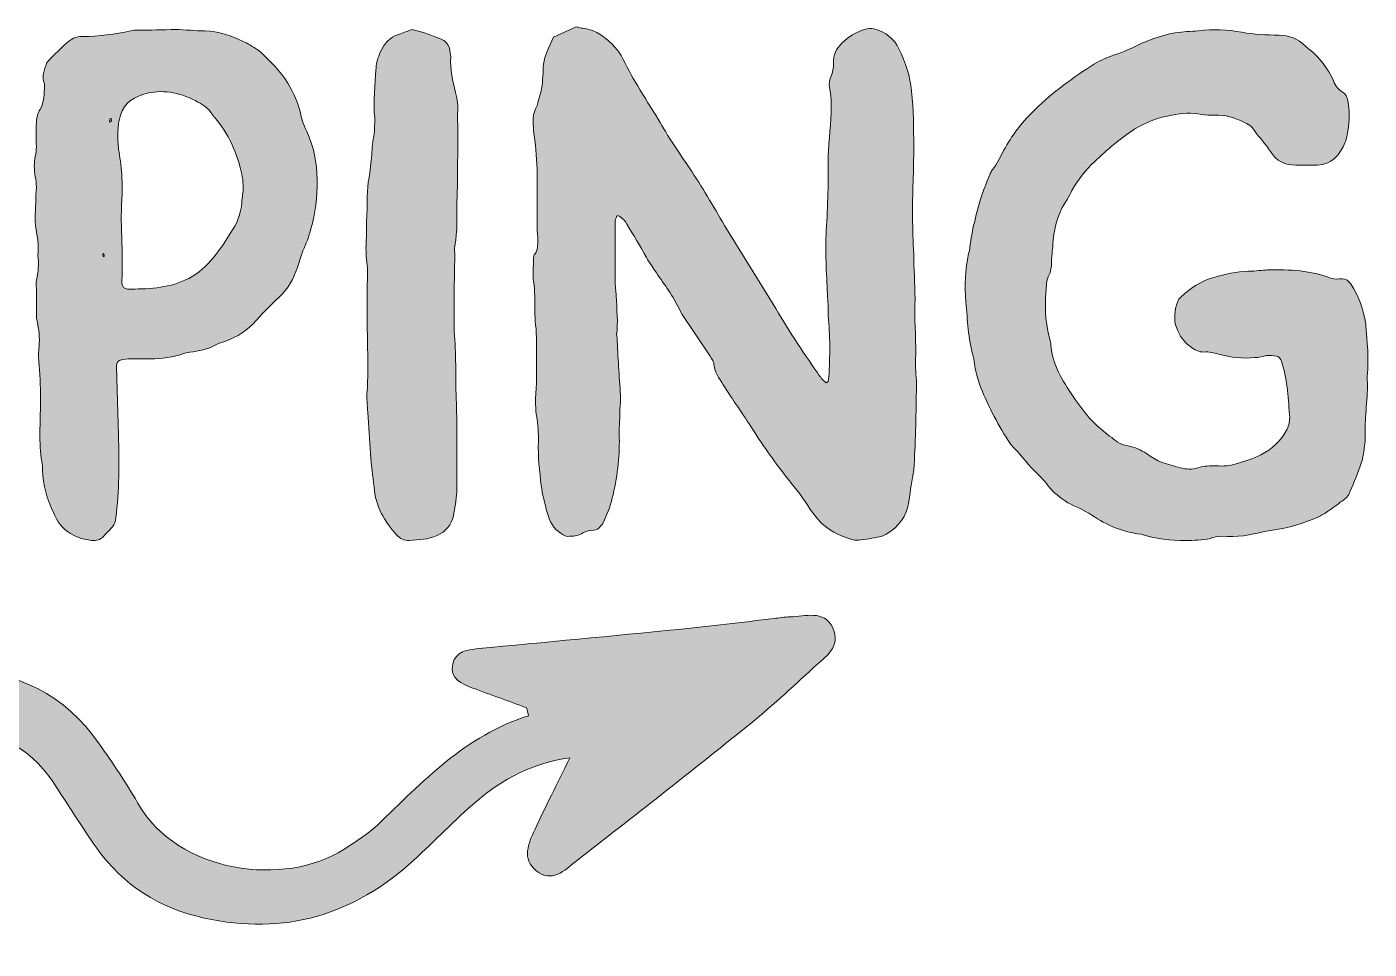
# Model space of a CAD drawing. Header units: inches. Extents: x 24 to 476, y -461 to -43.
# Drawn here: x 256 to 476.5, y -461.5 to -310 of the extents above; entities that cross this region are included whole.
import ezdxf

# ---------------------------------------------------------------- set-up
doc = ezdxf.new("R2010")
doc.units = ezdxf.units.IN
doc.header["$MEASUREMENT"] = 0
doc.layers.add('Layer 1', color=7, linetype='Continuous')

# ---------------------------------------------------------------- blocks, each defined once
blk = doc.blocks.new('block 2')
at = {"layer": 'Layer 1', "true_color": 0x0b0b0b}
h = blk.add_hatch(color=28, dxfattribs=at)
h.dxf.hatch_style = 2
edge = h.paths.add_edge_path()
edge.add_spline(control_points=[(263.16, -393.2), (261.81, -392.42), (260.9, -391.18), (260.34, -389.72), (259.33, -387.58), (258.54, -385.22), (258.54, -382.74), (258.54, -382.29), (258.54, -381.84), (258.43, -381.39), (257.87, -378.24), (258.21, -374.98), (258.21, -371.72), (258.21, -369.69), (258.21, -367.67), (257.98, -365.53), (257.87, -364.52), (257.87, -363.39), (257.98, -362.38), (258.1, -361.03), (257.98, -359.68), (257.64, -358.33), (257.53, -357.66), (257.53, -357.09), (257.53, -356.42), (257.53, -356.42), (257.53, -352.93), (257.53, -352.93), (257.53, -352.48), (257.42, -352.03), (257.53, -351.58), (257.87, -350.23), (257.98, -348.88), (257.76, -347.53), (257.98, -346.18), (257.76, -344.94), (257.53, -343.6), (257.42, -342.81), (257.31, -342.13), (257.31, -341.46), (257.42, -339.66), (257.42, -337.97), (257.53, -336.28), (257.53, -335.16), (257.19, -334.03), (257.19, -332.8), (257.19, -331.78), (257.53, -330.66), (257.53, -329.65), (257.53, -328.3), (257.42, -326.95), (257.53, -325.6), (257.64, -324.81), (257.76, -324.13), (258.1, -323.57), (258.88, -322.33), (258.77, -320.87), (258.88, -319.64), (258.88, -319.64), (258.88, -319.3), (258.88, -319.3), (258.32, -318.17), (258.88, -317.05), (259.22, -315.92), (259.33, -315.7), (259.56, -315.47), (259.67, -315.36), (260.57, -314.46), (261.47, -313.56), (262.48, -312.66), (263.16, -311.99), (264.06, -311.54), (265.07, -311.54), (267.77, -311.54), (270.47, -311.2), (273.05, -310.64), (273.5, -310.52), (273.84, -310.52), (274.18, -310.52), (276.21, -310.52), (278.34, -310.41), (280.36, -310.41), (282.05, -310.41), (283.63, -310.64), (285.2, -310.64), (287.45, -310.64), (289.48, -311.42), (291.39, -312.32), (292.29, -312.66), (293.08, -313.22), (293.98, -313.79), (293.98, -313.79), (294.43, -314.12), (294.43, -314.12), (295.89, -315.7), (297.69, -317.16), (298.82, -319.19), (299.71, -320.87), (300.62, -322.45), (300.95, -324.36), (301.18, -325.37), (301.51, -326.27), (301.96, -327.17), (304.22, -331.9), (303.99, -338.2), (302.64, -343.15), (302.3, -344.38), (301.85, -345.62), (301.29, -346.74), (300.73, -348.43), (300.17, -350.57), (299.26, -352.03), (298.36, -353.72), (296.57, -355.07), (295.33, -356.42), (294.76, -356.98), (294.2, -357.54), (293.64, -358.22), (292.29, -359.79), (290.49, -360.92), (288.58, -361.59), (288.02, -361.82), (287.56, -361.93), (287.12, -362.16), (285.65, -362.94), (284.19, -363.28), (282.73, -363.39), (282.17, -363.5), (281.6, -363.62), (281.16, -363.84), (279.24, -364.4), (277.44, -364.52), (275.53, -364.52), (274.18, -364.52), (272.94, -364.4), (271.7, -364.63), (271.48, -364.63), (271.25, -364.74), (271.03, -364.86), (270.81, -365.08), (270.69, -365.53), (270.69, -365.87), (270.69, -365.87), (271.03, -377), (271.03, -377), (271.14, -381.62), (271.14, -386.23), (270.58, -390.62), (270.58, -391.18), (270.36, -391.74), (270.02, -392.08), (269.45, -392.75), (268.89, -393.31), (268.33, -393.88), (267.77, -394.33), (267.1, -394.44), (266.53, -394.33), (265.41, -394.1), (264.17, -393.88), (263.16, -393.2)], knot_values=[0, 0, 0, 0, 1, 1, 1, 2, 2, 2, 3, 3, 3, 4, 4, 4, 5, 5, 5, 6, 6, 6, 7, 7, 7, 8, 8, 8, 9, 9, 9, 10, 10, 10, 11, 11, 11, 12, 12, 12, 13, 13, 13, 14, 14, 14, 15, 15, 15, 16, 16, 16, 17, 17, 17, 18, 18, 18, 19, 19, 19, 20, 20, 20, 21, 21, 21, 22, 22, 22, 23, 23, 23, 24, 24, 24, 25, 25, 25, 26, 26, 26, 27, 27, 27, 28, 28, 28, 29, 29, 29, 30, 30, 30, 31, 31, 31, 32, 32, 32, 33, 33, 33, 34, 34, 34, 35, 35, 35, 36, 36, 36, 37, 37, 37, 38, 38, 38, 39, 39, 39, 40, 40, 40, 41, 41, 41, 42, 42, 42, 43, 43, 43, 44, 44, 44, 45, 45, 45, 46, 46, 46, 47, 47, 47, 48, 48, 48, 49, 49, 49, 50, 50, 50, 51, 51, 51, 52, 52, 52, 53, 53, 53, 53], degree=3, periodic=1)
edge = h.paths.add_edge_path()
edge.add_spline(control_points=[(268.67, -347.64), (268.67, -347.53), (268.67, -347.31), (268.56, -347.2), (268.56, -347.2), (268.44, -347.2), (268.44, -347.31), (268.44, -347.42), (268.44, -347.53), (268.56, -347.76), (268.56, -347.76), (268.67, -347.64), (268.67, -347.64)], knot_values=[0, 0, 0, 0, 1, 1, 1, 2, 2, 2, 3, 3, 3, 4, 4, 4, 4], degree=3, periodic=1)
edge = h.paths.add_edge_path()
edge.add_spline(control_points=[(269.79, -325.48), (269.9, -325.37), (269.9, -325.37), (269.9, -325.26), (269.9, -325.04), (269.79, -324.92), (269.68, -325.04), (269.57, -325.04), (269.57, -325.26), (269.57, -325.48), (269.57, -325.48), (269.57, -325.6), (269.68, -325.6), (269.79, -325.6), (269.79, -325.48), (269.79, -325.48)], knot_values=[0, 0, 0, 0, 1, 1, 1, 2, 2, 2, 3, 3, 3, 4, 4, 4, 5, 5, 5, 5], degree=3, periodic=1)
edge = h.paths.add_edge_path()
edge.add_spline(control_points=[(281.94, -351.58), (285.32, -350.12), (287.45, -346.97), (289.37, -343.93), (290.49, -342.36), (291.16, -340.67), (291.28, -338.76), (291.28, -338.31), (291.39, -337.97), (291.39, -337.63), (291.62, -336.51), (291.5, -335.38), (291.28, -334.15), (290.49, -330.66), (289.14, -327.51), (286.78, -324.81), (286.67, -324.7), (286.56, -324.58), (286.44, -324.36), (285.88, -323.46), (284.98, -322.79), (284.08, -322.33), (281.49, -320.87), (278.68, -320.2), (275.76, -320.87), (273.73, -321.32), (271.93, -322.45), (271.37, -324.47), (270.81, -326.16), (270.81, -328.18), (271.03, -329.98), (271.03, -330.1), (271.03, -330.32), (271.14, -330.44), (271.25, -331.9), (271.59, -333.25), (271.59, -334.71), (271.7, -337.18), (271.48, -339.55), (271.48, -341.91), (271.59, -345.17), (271.7, -348.43), (271.59, -351.58), (271.59, -351.58), (271.59, -352.14), (271.59, -352.14), (271.59, -352.6), (272.04, -353.04), (272.49, -353.04), (275.64, -353.04), (279.02, -352.93), (281.94, -351.58)], knot_values=[0, 0, 0, 0, 1, 1, 1, 2, 2, 2, 3, 3, 3, 4, 4, 4, 5, 5, 5, 6, 6, 6, 7, 7, 7, 8, 8, 8, 9, 9, 9, 10, 10, 10, 11, 11, 11, 12, 12, 12, 13, 13, 13, 14, 14, 14, 15, 15, 15, 16, 16, 16, 17, 17, 17, 17], degree=3, periodic=1)
h = blk.add_hatch(color=28, dxfattribs=at)
h.dxf.hatch_style = 2
edge = h.paths.add_edge_path()
edge.add_spline(control_points=[(316.71, -393.43), (314.68, -391.18), (313.22, -388.7), (313, -385.55), (312.77, -383.75), (312.55, -381.95), (312.43, -380.04), (312.32, -377.79), (312.09, -375.54), (311.98, -373.29), (311.87, -372.17), (311.76, -370.93), (311.87, -369.8), (312.09, -365.64), (311.87, -361.59), (311.87, -357.43), (311.87, -357.43), (311.87, -352.14), (311.87, -352.14), (311.98, -350.8), (311.98, -349.44), (311.76, -348.1), (311.65, -346.86), (311.65, -345.73), (311.76, -344.5), (311.76, -343.03), (311.76, -341.57), (311.87, -340.11), (311.87, -338.08), (311.87, -336.06), (312.32, -333.92), (312.43, -333.36), (312.43, -332.57), (312.55, -331.9), (312.66, -330.77), (312.66, -329.53), (312.88, -328.41), (313.11, -327.28), (313.11, -326.05), (313.11, -324.92), (312.88, -322.22), (313.11, -319.41), (313.33, -316.71), (313.33, -315.81), (313.67, -315.02), (314.01, -314.12), (314.68, -312.77), (315.58, -311.65), (317.04, -311.2), (317.83, -310.97), (318.51, -310.64), (319.18, -310.41), (320.98, -310.75), (322.56, -311.42), (324.02, -311.99), (324.69, -312.21), (325.14, -312.77), (325.37, -313.45), (325.48, -314.01), (325.59, -314.46), (325.59, -314.91), (325.48, -316.93), (325.93, -318.85), (326.38, -320.76), (326.72, -321.89), (326.83, -323.01), (326.72, -324.25), (326.72, -326.84), (326.83, -329.53), (326.72, -332.12), (326.72, -334.26), (326.72, -336.51), (326.61, -338.65), (326.61, -341.01), (326.72, -343.48), (326.27, -345.96), (326.15, -346.52), (326.27, -347.08), (326.27, -347.64), (326.15, -351.7), (326.15, -355.74), (326.15, -359.79), (326.15, -359.79), (326.15, -360.02), (326.15, -360.02), (326.49, -363.62), (326.38, -367.33), (326.49, -370.93), (326.61, -373.85), (326.61, -376.78), (326.61, -379.7), (326.61, -379.7), (326.61, -386.45), (326.61, -386.45), (326.49, -387.69), (326.27, -389.04), (326.04, -390.28), (325.71, -391.74), (324.81, -392.86), (323.35, -393.54), (321.88, -394.21), (320.31, -394.21), (318.84, -394.33), (317.94, -394.44), (317.27, -393.99), (316.71, -393.43)], knot_values=[0, 0, 0, 0, 1, 1, 1, 2, 2, 2, 3, 3, 3, 4, 4, 4, 5, 5, 5, 6, 6, 6, 7, 7, 7, 8, 8, 8, 9, 9, 9, 10, 10, 10, 11, 11, 11, 12, 12, 12, 13, 13, 13, 14, 14, 14, 15, 15, 15, 16, 16, 16, 17, 17, 17, 18, 18, 18, 19, 19, 19, 20, 20, 20, 21, 21, 21, 22, 22, 22, 23, 23, 23, 24, 24, 24, 25, 25, 25, 26, 26, 26, 27, 27, 27, 28, 28, 28, 29, 29, 29, 30, 30, 30, 31, 31, 31, 32, 32, 32, 33, 33, 33, 34, 34, 34, 35, 35, 35, 35], degree=3, periodic=1)
h = blk.add_hatch(color=28, dxfattribs=at)
h.dxf.hatch_style = 2
edge = h.paths.add_edge_path()
edge.add_spline(control_points=[(385.89, -390.84), (385.89, -390.84), (384.65, -389.26), (384.65, -389.26), (383.64, -387.46), (382.29, -385.89), (381.06, -384.32), (378.92, -381.62), (377, -378.92), (375.2, -376.1), (373.63, -373.63), (371.94, -371.27), (370.37, -368.79), (369.69, -367.67), (368.91, -366.66), (368.79, -365.19), (368.68, -364.63), (368.23, -364.18), (368, -363.73), (368, -363.73), (363.62, -357.21), (363.62, -357.21), (363.62, -357.21), (362.94, -355.97), (362.94, -355.97), (361.93, -353.83), (360.47, -352.03), (359.12, -350.01), (358.67, -349.33), (358.22, -348.66), (357.77, -347.87), (356.76, -346.07), (355.63, -344.16), (354.51, -342.36), (354.28, -341.8), (353.83, -341.46), (353.38, -341.12), (353.27, -341.01), (353.05, -341.01), (352.93, -341.01), (352.82, -341.01), (352.82, -341.12), (352.82, -341.23), (352.71, -341.57), (352.6, -341.8), (352.6, -342.02), (352.6, -342.02), (352.6, -350.46), (352.6, -350.46), (352.6, -351.36), (352.6, -352.37), (352.71, -353.27), (352.82, -355.52), (353.05, -357.66), (352.93, -359.91), (352.82, -360.24), (352.82, -360.58), (352.93, -361.03), (353.05, -364.18), (353.27, -367.33), (353.49, -370.48), (353.49, -371.27), (353.49, -372.06), (353.38, -372.73), (353.38, -374.08), (353.27, -375.43), (353.27, -376.78), (353.38, -380.15), (353.05, -383.42), (352.26, -386.79), (351.92, -388.25), (351.47, -389.72), (350.8, -391.06), (350.68, -391.4), (350.46, -391.74), (350.23, -391.96), (349.89, -392.42), (349.56, -392.64), (349.11, -392.64), (348.43, -392.64), (347.87, -392.86), (347.31, -393.09), (346.63, -393.54), (345.96, -393.65), (345.17, -393.65), (344.61, -393.76), (344.16, -393.54), (343.71, -393.2), (342.47, -392.42), (341.8, -391.18), (341.46, -389.72), (341.01, -388.25), (340.67, -386.79), (340.45, -385.33), (340.22, -382.96), (339.88, -380.49), (340, -378.13), (340, -376.67), (340, -375.32), (339.66, -373.85), (339.54, -372.95), (339.54, -371.94), (339.54, -371.04), (339.66, -368.79), (339.77, -366.54), (339.66, -364.4), (339.66, -362.61), (339.77, -360.81), (339.54, -358.89), (339.43, -358.22), (339.43, -357.43), (339.43, -356.64), (339.43, -355.07), (339.43, -353.38), (339.21, -351.81), (338.98, -350.57), (339.21, -349.33), (339.21, -348.1), (339.21, -347.76), (339.21, -347.42), (339.43, -347.31), (340, -346.41), (339.88, -345.51), (339.88, -344.5), (339.77, -343.15), (339.77, -341.68), (339.77, -340.22), (339.77, -340.22), (339.77, -333.36), (339.77, -333.36), (339.66, -331.22), (339.54, -329.08), (339.21, -327.06), (339.1, -325.6), (338.98, -324.25), (339.77, -322.9), (340.11, -321.66), (340.56, -320.42), (340.67, -319.07), (340.67, -318.4), (340.78, -317.72), (340.78, -317.05), (340.78, -315.7), (341.12, -314.57), (341.68, -313.45), (341.68, -313.45), (342.47, -311.65), (342.47, -311.65), (342.47, -311.65), (346.18, -309.96), (346.18, -309.96), (346.63, -310.07), (346.97, -310.19), (347.31, -310.19), (349.56, -310.41), (351.13, -311.76), (352.6, -313.34), (353.05, -313.79), (353.27, -314.24), (353.61, -314.69), (354.51, -316.37), (355.29, -318.06), (356.31, -319.64), (357.43, -321.55), (358.56, -323.35), (359.68, -325.15), (361.26, -327.96), (363.06, -330.55), (364.86, -333.25), (366.88, -336.17), (368.68, -339.43), (370.59, -342.58), (370.59, -342.58), (378.58, -355.52), (378.58, -355.52), (380.83, -359.46), (383.3, -363.17), (385.89, -366.88), (386.23, -367.44), (386.68, -367.89), (387.13, -368.34), (387.13, -368.46), (387.35, -368.46), (387.35, -368.34), (387.46, -368.34), (387.58, -368.34), (387.58, -368.23), (387.58, -368.23), (387.69, -367.44), (387.69, -367.44), (387.92, -364.07), (387.92, -360.69), (387.58, -357.43), (387.58, -356.19), (387.58, -355.07), (387.46, -353.94), (387.46, -352.14), (387.24, -350.34), (387.24, -348.54), (387.13, -347.08), (387.24, -345.62), (387.24, -344.16), (387.46, -340.11), (387.69, -335.95), (387.58, -331.9), (387.58, -330.66), (387.69, -329.42), (387.8, -328.18), (388.03, -325.37), (388.37, -322.67), (387.8, -319.86), (387.69, -319.3), (387.8, -318.73), (388.03, -318.17), (388.37, -317.5), (388.48, -316.71), (388.48, -315.92), (388.37, -314.57), (388.93, -313.56), (389.83, -312.66), (390.95, -311.54), (392.19, -310.86), (393.54, -310.41), (394.1, -310.19), (394.55, -310.19), (395.12, -310.3), (397.03, -310.75), (398.38, -311.87), (399.28, -313.67), (400.29, -315.81), (401.08, -318.06), (401.3, -320.53), (401.64, -323.57), (401.64, -326.61), (401.64, -329.65), (401.64, -331.56), (401.64, -333.47), (401.53, -335.38), (401.41, -339.32), (401.41, -343.26), (401.64, -347.2), (401.64, -349.67), (401.86, -352.14), (401.86, -354.62), (401.75, -357.66), (401.98, -360.81), (401.98, -363.84), (401.86, -365.3), (401.98, -366.66), (402.09, -368.12), (402.09, -368.12), (402.09, -369.8), (402.09, -369.8), (401.98, -374.19), (401.98, -378.47), (401.64, -382.74), (401.41, -384.43), (401.08, -386.12), (400.85, -387.92), (400.52, -390.39), (399.16, -392.08), (397.14, -393.31), (397.14, -393.31), (396.47, -393.65), (396.47, -393.65), (395.34, -393.88), (394.21, -394.1), (392.98, -394.21), (392.53, -394.33), (392.08, -394.33), (391.63, -394.21), (389.49, -393.65), (387.46, -392.64), (385.89, -390.84)], knot_values=[0, 0, 0, 0, 1, 1, 1, 2, 2, 2, 3, 3, 3, 4, 4, 4, 5, 5, 5, 6, 6, 6, 7, 7, 7, 8, 8, 8, 9, 9, 9, 10, 10, 10, 11, 11, 11, 12, 12, 12, 13, 13, 13, 14, 14, 14, 15, 15, 15, 16, 16, 16, 17, 17, 17, 18, 18, 18, 19, 19, 19, 20, 20, 20, 21, 21, 21, 22, 22, 22, 23, 23, 23, 24, 24, 24, 25, 25, 25, 26, 26, 26, 27, 27, 27, 28, 28, 28, 29, 29, 29, 30, 30, 30, 31, 31, 31, 32, 32, 32, 33, 33, 33, 34, 34, 34, 35, 35, 35, 36, 36, 36, 37, 37, 37, 38, 38, 38, 39, 39, 39, 40, 40, 40, 41, 41, 41, 42, 42, 42, 43, 43, 43, 44, 44, 44, 45, 45, 45, 46, 46, 46, 47, 47, 47, 48, 48, 48, 49, 49, 49, 50, 50, 50, 51, 51, 51, 52, 52, 52, 53, 53, 53, 54, 54, 54, 55, 55, 55, 56, 56, 56, 57, 57, 57, 58, 58, 58, 59, 59, 59, 60, 60, 60, 61, 61, 61, 62, 62, 62, 63, 63, 63, 64, 64, 64, 65, 65, 65, 66, 66, 66, 67, 67, 67, 68, 68, 68, 69, 69, 69, 70, 70, 70, 71, 71, 71, 72, 72, 72, 73, 73, 73, 74, 74, 74, 75, 75, 75, 76, 76, 76, 77, 77, 77, 78, 78, 78, 79, 79, 79, 80, 80, 80, 81, 81, 81, 82, 82, 82, 83, 83, 83, 84, 84, 84, 85, 85, 85, 86, 86, 86, 87, 87, 87, 88, 88, 88, 89, 89, 89, 90, 90, 90, 91, 91, 91, 91], degree=3, periodic=1)
h = blk.add_hatch(color=28, dxfattribs=at)
h.dxf.hatch_style = 2
edge = h.paths.add_edge_path()
edge.add_spline(control_points=[(438.99, -393.31), (435.96, -392.98), (433.37, -391.85), (430.89, -390.16), (429.66, -389.38), (428.31, -388.82), (426.96, -388.14), (425.72, -387.35), (424.59, -386.45), (423.69, -385.33), (423.02, -384.43), (422.23, -383.64), (421.45, -382.85), (420.09, -381.5), (418.97, -379.93), (417.62, -378.58), (417.62, -378.58), (417.17, -377.9), (417.17, -377.9), (415.26, -374.98), (413.68, -371.83), (412.45, -368.68), (412.11, -367.67), (411.88, -366.66), (411.66, -365.76), (411.54, -365.19), (411.66, -364.63), (411.43, -364.07), (410.53, -361.14), (410.53, -358.11), (410.19, -355.18), (409.97, -352.48), (410.08, -349.9), (410.65, -347.2), (410.76, -346.86), (410.87, -346.52), (410.87, -346.18), (411.21, -343.37), (411.88, -340.78), (412.67, -338.08), (413.12, -336.85), (413.57, -335.61), (414.13, -334.26), (414.25, -334.03), (414.36, -333.7), (414.47, -333.58), (415.48, -332.46), (415.93, -331), (416.72, -329.76), (417.96, -327.51), (419.65, -325.37), (421.56, -323.57), (424.48, -320.65), (427.85, -318.29), (431.34, -316.04), (432.36, -315.47), (433.48, -314.91), (434.6, -314.57), (436.18, -314.12), (437.64, -313.34), (439.11, -312.66), (441.47, -311.65), (443.94, -310.86), (446.53, -310.75), (447.2, -310.75), (447.77, -310.64), (448.44, -310.64), (450.8, -310.3), (453.17, -310.41), (455.53, -310.86), (457.55, -311.2), (459.58, -311.31), (461.6, -311.31), (463.29, -311.42), (464.75, -311.87), (465.99, -313.11), (466.21, -313.34), (466.44, -313.56), (466.66, -313.67), (468.35, -315.02), (469.7, -316.82), (470.6, -318.85), (470.94, -319.64), (471.39, -320.31), (472.18, -320.76), (472.63, -320.99), (472.85, -321.55), (472.96, -322.11), (473.19, -323.68), (473.3, -325.37), (472.96, -327.06), (472.85, -327.96), (472.63, -328.75), (472.18, -329.65), (471.16, -331.78), (469.48, -332.8), (467.12, -332.68), (467.12, -332.68), (464.41, -332.68), (464.41, -332.68), (462.61, -332.68), (461.15, -332.01), (460.25, -330.44), (459.46, -329.2), (458.46, -328.18), (457.55, -326.95), (457.22, -326.27), (456.54, -325.93), (455.86, -325.6), (454.4, -324.92), (452.83, -324.36), (451.14, -324.47), (450.35, -324.47), (449.68, -324.47), (448.89, -324.36), (447.32, -324.02), (445.74, -324.13), (444.06, -324.47), (441.92, -324.81), (439.89, -325.6), (437.98, -326.72), (435.51, -328.3), (433.37, -330.21), (431.34, -332.12), (429.88, -333.47), (428.65, -335.05), (427.63, -336.85), (427.41, -337.3), (427.18, -337.86), (426.85, -338.31), (425.27, -340.67), (424.59, -343.26), (424.48, -346.07), (424.37, -347.08), (424.25, -348.21), (424.25, -349.33), (424.14, -349.78), (424.14, -350.34), (423.92, -350.68), (423.36, -351.58), (423.47, -352.6), (423.36, -353.61), (423.13, -356.42), (423.36, -359.23), (424.14, -361.93), (424.14, -361.93), (424.14, -362.27), (424.14, -362.27), (424.48, -365.42), (426.06, -368.12), (427.85, -370.7), (428.76, -371.94), (429.54, -373.07), (430.44, -374.19), (430.44, -374.19), (431.45, -375.2), (431.45, -375.2), (432.36, -375.99), (433.26, -376.78), (434.16, -377.45), (434.94, -378.13), (435.84, -378.69), (436.86, -378.8), (437.98, -379.03), (438.99, -379.48), (439.89, -380.04), (441.47, -381.39), (443.38, -381.84), (445.4, -382.4), (446.42, -382.63), (447.43, -382.74), (448.33, -382.4), (449.34, -382.07), (450.35, -382.07), (451.37, -382.07), (452.49, -382.18), (453.5, -382.07), (454.63, -381.73), (455.98, -381.28), (457.44, -380.94), (458.68, -380.27), (460.48, -379.25), (461.83, -378.13), (462.84, -376.33), (463.18, -375.65), (463.4, -374.98), (463.4, -374.19), (463.18, -371.16), (463.06, -368.23), (462.17, -365.3), (462.05, -364.97), (462.05, -364.74), (461.83, -364.52), (461.72, -364.29), (461.49, -364.07), (461.26, -364.07), (460.7, -363.96), (460.14, -363.96), (459.58, -363.96), (459.02, -364.07), (458.34, -364.29), (457.66, -364.29), (455.64, -364.52), (453.73, -364.29), (451.7, -363.73), (450.92, -363.5), (450.13, -363.28), (449.34, -363.39), (448.44, -363.39), (447.77, -363.06), (447.09, -362.49), (445.97, -361.71), (445.29, -360.69), (444.84, -359.46), (444.28, -357.99), (444.51, -356.53), (444.95, -355.18), (445.07, -354.84), (445.29, -354.51), (445.63, -354.28), (447.09, -352.82), (448.89, -351.7), (450.92, -351.13), (452.83, -350.57), (454.63, -350.12), (456.65, -350.12), (457.78, -350.12), (459.02, -349.9), (459.69, -349.9), (463.52, -349.78), (466.89, -350.01), (470.15, -351.24), (470.83, -351.47), (471.39, -351.36), (472.06, -351.36), (472.63, -351.36), (473.08, -351.7), (473.41, -352.14), (474.76, -354.17), (475.55, -356.42), (475.89, -358.78), (476.12, -361.71), (476.45, -364.52), (476.12, -367.33), (476.34, -370.37), (475.78, -373.29), (475.78, -376.33), (475.89, -377.23), (475.78, -378.24), (475.66, -379.14), (475.55, -379.93), (475.44, -380.72), (475.21, -381.5), (474.65, -383.19), (473.98, -384.76), (473.3, -386.34), (473.08, -387.02), (472.63, -387.46), (472.06, -387.8), (471.28, -388.36), (470.49, -389.04), (469.59, -389.6), (469.14, -389.94), (468.58, -390.28), (468.01, -390.5), (465.65, -391.52), (463.18, -392.3), (460.59, -392.64), (460.14, -392.75), (459.69, -392.75), (459.24, -392.86), (456.99, -393.43), (454.63, -393.88), (452.26, -393.65), (451.59, -393.65), (450.92, -393.76), (450.35, -393.99), (449, -394.33), (447.66, -394.33), (446.31, -394.33), (443.83, -394.33), (441.35, -394.1), (438.99, -393.31)], knot_values=[0, 0, 0, 0, 1, 1, 1, 2, 2, 2, 3, 3, 3, 4, 4, 4, 5, 5, 5, 6, 6, 6, 7, 7, 7, 8, 8, 8, 9, 9, 9, 10, 10, 10, 11, 11, 11, 12, 12, 12, 13, 13, 13, 14, 14, 14, 15, 15, 15, 16, 16, 16, 17, 17, 17, 18, 18, 18, 19, 19, 19, 20, 20, 20, 21, 21, 21, 22, 22, 22, 23, 23, 23, 24, 24, 24, 25, 25, 25, 26, 26, 26, 27, 27, 27, 28, 28, 28, 29, 29, 29, 30, 30, 30, 31, 31, 31, 32, 32, 32, 33, 33, 33, 34, 34, 34, 35, 35, 35, 36, 36, 36, 37, 37, 37, 38, 38, 38, 39, 39, 39, 40, 40, 40, 41, 41, 41, 42, 42, 42, 43, 43, 43, 44, 44, 44, 45, 45, 45, 46, 46, 46, 47, 47, 47, 48, 48, 48, 49, 49, 49, 50, 50, 50, 51, 51, 51, 52, 52, 52, 53, 53, 53, 54, 54, 54, 55, 55, 55, 56, 56, 56, 57, 57, 57, 58, 58, 58, 59, 59, 59, 60, 60, 60, 61, 61, 61, 62, 62, 62, 63, 63, 63, 64, 64, 64, 65, 65, 65, 66, 66, 66, 67, 67, 67, 68, 68, 68, 69, 69, 69, 70, 70, 70, 71, 71, 71, 72, 72, 72, 73, 73, 73, 74, 74, 74, 75, 75, 75, 76, 76, 76, 77, 77, 77, 78, 78, 78, 79, 79, 79, 80, 80, 80, 81, 81, 81, 82, 82, 82, 83, 83, 83, 84, 84, 84, 85, 85, 85, 86, 86, 86, 87, 87, 87, 88, 88, 88, 89, 89, 89, 90, 90, 90, 91, 91, 91, 92, 92, 92, 93, 93, 93, 94, 94, 94, 94], degree=3, periodic=1)
h = blk.add_hatch(color=28, dxfattribs=at)
h.dxf.hatch_style = 2
edge = h.paths.add_edge_path()
edge.add_spline(control_points=[(338.05, -421.82), (335.11, -420.74), (332.17, -419.67), (329.23, -418.59), (327.36, -417.9), (325.41, -417.07), (325.94, -414.61), (326.38, -412.55), (328.3, -412.28), (330.1, -412.11), (341.08, -411.06), (352.06, -410.04), (363.03, -408.95), (368.26, -408.43), (373.47, -407.76), (378.69, -407.17), (379.55, -407.07), (380.43, -406.88), (381.29, -406.89), (383.81, -406.9), (386.89, -405.6), (388.35, -408.71), (389.8, -411.81), (387.09, -413.49), (385.21, -415.22), (381.6, -418.54), (378, -421.89), (374.18, -424.96), (364.91, -432.41), (355.53, -439.75), (346.14, -447.07), (344.27, -448.53), (342.21, -450.67), (339.65, -448.6), (337.22, -446.64), (338.37, -444.11), (339.4, -441.87), (341.15, -438.09), (343.04, -434.37), (345.18, -430.02), (338.93, -430.95), (334.11, -433.54), (329.86, -437.17), (326.27, -440.24), (323.01, -443.67), (319.52, -446.86), (309.66, -455.86), (298.3, -459.29), (285.08, -456.36), (277.71, -454.72), (271.82, -451), (267.47, -444.9), (264.93, -441.34), (262.66, -437.59), (260.22, -433.96), (256.29, -428.1), (250.71, -425.48), (243.72, -425.45), (232.85, -425.39), (223.97, -429.25), (217.29, -438.02), (214.43, -441.77), (211.43, -445.48), (208.07, -448.78), (195.13, -461.48), (174.5, -459.38), (164.18, -444.47), (161.99, -441.31), (159.77, -438.15), (157.78, -434.86), (149.21, -420.77), (125.47, -425.76), (120.09, -438.51), (119.54, -439.8), (119.23, -441.34), (118.31, -442.28), (117.34, -443.28), (115.78, -444.25), (114.47, -444.26), (112.45, -444.28), (111.5, -442.51), (111.54, -440.59), (111.57, -439.04), (111.81, -437.43), (112.31, -435.97), (116.06, -425.1), (124.11, -419.43), (135.08, -417.41), (136.97, -417.06), (138.9, -416.94), (140.82, -416.78), (150.41, -415.96), (158.46, -418.99), (164.43, -426.67), (167.33, -430.39), (169.91, -434.36), (172.55, -438.29), (175.07, -442.04), (178.28, -444.82), (182.6, -446.34), (191.21, -449.39), (197.86, -447.8), (203.87, -440.91), (206.29, -438.15), (208.47, -435.17), (210.61, -432.19), (218.97, -420.54), (230.63, -415.52), (244.59, -415.64), (254.24, -415.73), (262.25, -419.61), (267.86, -427.74), (270.04, -430.91), (272.27, -434.08), (274.16, -437.42), (280.77, -449.13), (298.47, -451.28), (308.03, -445.09), (309.93, -443.86), (311.91, -442.64), (313.54, -441.09), (321, -434.01), (328, -426.35), (338.39, -423.13), (338.28, -422.69), (338.16, -422.26), (338.05, -421.82)], knot_values=[0, 0, 0, 0, 1, 1, 1, 2, 2, 2, 3, 3, 3, 4, 4, 4, 5, 5, 5, 6, 6, 6, 7, 7, 7, 8, 8, 8, 9, 9, 9, 10, 10, 10, 11, 11, 11, 12, 12, 12, 13, 13, 13, 14, 14, 14, 15, 15, 15, 16, 16, 16, 17, 17, 17, 18, 18, 18, 19, 19, 19, 20, 20, 20, 21, 21, 21, 22, 22, 22, 23, 23, 23, 24, 24, 24, 25, 25, 25, 26, 26, 26, 27, 27, 27, 28, 28, 28, 29, 29, 29, 30, 30, 30, 31, 31, 31, 32, 32, 32, 33, 33, 33, 34, 34, 34, 35, 35, 35, 36, 36, 36, 37, 37, 37, 38, 38, 38, 39, 39, 39, 40, 40, 40, 41, 41, 41, 42, 42, 42, 42], degree=3, periodic=1)
at = {"layer": 'Layer 1', "lineweight": 0}
for points, knots in [([(263.16, -393.2), (261.81, -392.42), (260.9, -391.18), (260.34, -389.72), (259.33, -387.58), (258.54, -385.22), (258.54, -382.74), (258.54, -382.29), (258.54, -381.84), (258.43, -381.39), (257.87, -378.24), (258.21, -374.98), (258.21, -371.72), (258.21, -369.69), (258.21, -367.67), (257.98, -365.53), (257.87, -364.52), (257.87, -363.39), (257.98, -362.38), (258.1, -361.03), (257.98, -359.68), (257.64, -358.33), (257.53, -357.66), (257.53, -357.09), (257.53, -356.42), (257.53, -356.42), (257.53, -352.93), (257.53, -352.93), (257.53, -352.48), (257.42, -352.03), (257.53, -351.58), (257.87, -350.23), (257.98, -348.88), (257.76, -347.53), (257.98, -346.18), (257.76, -344.94), (257.53, -343.6), (257.42, -342.81), (257.31, -342.13), (257.31, -341.46), (257.42, -339.66), (257.42, -337.97), (257.53, -336.28), (257.53, -335.16), (257.19, -334.03), (257.19, -332.8), (257.19, -331.78), (257.53, -330.66), (257.53, -329.65), (257.53, -328.3), (257.42, -326.95), (257.53, -325.6), (257.64, -324.81), (257.76, -324.13), (258.1, -323.57), (258.88, -322.33), (258.77, -320.87), (258.88, -319.64), (258.88, -319.64), (258.88, -319.3), (258.88, -319.3), (258.32, -318.17), (258.88, -317.05), (259.22, -315.92), (259.33, -315.7), (259.56, -315.47), (259.67, -315.36), (260.57, -314.46), (261.47, -313.56), (262.48, -312.66), (263.16, -311.99), (264.06, -311.54), (265.07, -311.54), (267.77, -311.54), (270.47, -311.2), (273.05, -310.64), (273.5, -310.52), (273.84, -310.52), (274.18, -310.52), (276.21, -310.52), (278.34, -310.41), (280.36, -310.41), (282.05, -310.41), (283.63, -310.64), (285.2, -310.64), (287.45, -310.64), (289.48, -311.42), (291.39, -312.32), (292.29, -312.66), (293.08, -313.22), (293.98, -313.79), (293.98, -313.79), (294.43, -314.12), (294.43, -314.12), (295.89, -315.7), (297.69, -317.16), (298.82, -319.19), (299.71, -320.87), (300.62, -322.45), (300.95, -324.36), (301.18, -325.37), (301.51, -326.27), (301.96, -327.17), (304.22, -331.9), (303.99, -338.2), (302.64, -343.15), (302.3, -344.38), (301.85, -345.62), (301.29, -346.74), (300.73, -348.43), (300.17, -350.57), (299.26, -352.03), (298.36, -353.72), (296.57, -355.07), (295.33, -356.42), (294.76, -356.98), (294.2, -357.54), (293.64, -358.22), (292.29, -359.79), (290.49, -360.92), (288.58, -361.59), (288.02, -361.82), (287.56, -361.93), (287.12, -362.16), (285.65, -362.94), (284.19, -363.28), (282.73, -363.39), (282.17, -363.5), (281.6, -363.62), (281.16, -363.84), (279.24, -364.4), (277.44, -364.52), (275.53, -364.52), (274.18, -364.52), (272.94, -364.4), (271.7, -364.63), (271.48, -364.63), (271.25, -364.74), (271.03, -364.86), (270.81, -365.08), (270.69, -365.53), (270.69, -365.87), (270.69, -365.87), (271.03, -377), (271.03, -377), (271.14, -381.62), (271.14, -386.23), (270.58, -390.62), (270.58, -391.18), (270.36, -391.74), (270.02, -392.08), (269.45, -392.75), (268.89, -393.31), (268.33, -393.88), (267.77, -394.33), (267.1, -394.44), (266.53, -394.33), (265.41, -394.1), (264.17, -393.88), (263.16, -393.2)], [0, 0, 0, 0, 1, 1, 1, 2, 2, 2, 3, 3, 3, 4, 4, 4, 5, 5, 5, 6, 6, 6, 7, 7, 7, 8, 8, 8, 9, 9, 9, 10, 10, 10, 11, 11, 11, 12, 12, 12, 13, 13, 13, 14, 14, 14, 15, 15, 15, 16, 16, 16, 17, 17, 17, 18, 18, 18, 19, 19, 19, 20, 20, 20, 21, 21, 21, 22, 22, 22, 23, 23, 23, 24, 24, 24, 25, 25, 25, 26, 26, 26, 27, 27, 27, 28, 28, 28, 29, 29, 29, 30, 30, 30, 31, 31, 31, 32, 32, 32, 33, 33, 33, 34, 34, 34, 35, 35, 35, 36, 36, 36, 37, 37, 37, 38, 38, 38, 39, 39, 39, 40, 40, 40, 41, 41, 41, 42, 42, 42, 43, 43, 43, 44, 44, 44, 45, 45, 45, 46, 46, 46, 47, 47, 47, 48, 48, 48, 49, 49, 49, 50, 50, 50, 51, 51, 51, 52, 52, 52, 53, 53, 53, 53]), ([(316.71, -393.43), (314.68, -391.18), (313.22, -388.7), (313, -385.55), (312.77, -383.75), (312.55, -381.95), (312.43, -380.04), (312.32, -377.79), (312.09, -375.54), (311.98, -373.29), (311.87, -372.17), (311.76, -370.93), (311.87, -369.8), (312.09, -365.64), (311.87, -361.59), (311.87, -357.43), (311.87, -357.43), (311.87, -352.14), (311.87, -352.14), (311.98, -350.8), (311.98, -349.44), (311.76, -348.1), (311.65, -346.86), (311.65, -345.73), (311.76, -344.5), (311.76, -343.03), (311.76, -341.57), (311.87, -340.11), (311.87, -338.08), (311.87, -336.06), (312.32, -333.92), (312.43, -333.36), (312.43, -332.57), (312.55, -331.9), (312.66, -330.77), (312.66, -329.53), (312.88, -328.41), (313.11, -327.28), (313.11, -326.05), (313.11, -324.92), (312.88, -322.22), (313.11, -319.41), (313.33, -316.71), (313.33, -315.81), (313.67, -315.02), (314.01, -314.12), (314.68, -312.77), (315.58, -311.65), (317.04, -311.2), (317.83, -310.97), (318.51, -310.64), (319.18, -310.41), (320.98, -310.75), (322.56, -311.42), (324.02, -311.99), (324.69, -312.21), (325.14, -312.77), (325.37, -313.45), (325.48, -314.01), (325.59, -314.46), (325.59, -314.91), (325.48, -316.93), (325.93, -318.85), (326.38, -320.76), (326.72, -321.89), (326.83, -323.01), (326.72, -324.25), (326.72, -326.84), (326.83, -329.53), (326.72, -332.12), (326.72, -334.26), (326.72, -336.51), (326.61, -338.65), (326.61, -341.01), (326.72, -343.48), (326.27, -345.96), (326.15, -346.52), (326.27, -347.08), (326.27, -347.64), (326.15, -351.7), (326.15, -355.74), (326.15, -359.79), (326.15, -359.79), (326.15, -360.02), (326.15, -360.02), (326.49, -363.62), (326.38, -367.33), (326.49, -370.93), (326.61, -373.85), (326.61, -376.78), (326.61, -379.7), (326.61, -379.7), (326.61, -386.45), (326.61, -386.45), (326.49, -387.69), (326.27, -389.04), (326.04, -390.28), (325.71, -391.74), (324.81, -392.86), (323.35, -393.54), (321.88, -394.21), (320.31, -394.21), (318.84, -394.33), (317.94, -394.44), (317.27, -393.99), (316.71, -393.43)], [0, 0, 0, 0, 1, 1, 1, 2, 2, 2, 3, 3, 3, 4, 4, 4, 5, 5, 5, 6, 6, 6, 7, 7, 7, 8, 8, 8, 9, 9, 9, 10, 10, 10, 11, 11, 11, 12, 12, 12, 13, 13, 13, 14, 14, 14, 15, 15, 15, 16, 16, 16, 17, 17, 17, 18, 18, 18, 19, 19, 19, 20, 20, 20, 21, 21, 21, 22, 22, 22, 23, 23, 23, 24, 24, 24, 25, 25, 25, 26, 26, 26, 27, 27, 27, 28, 28, 28, 29, 29, 29, 30, 30, 30, 31, 31, 31, 32, 32, 32, 33, 33, 33, 34, 34, 34, 35, 35, 35, 35]), ([(385.89, -390.84), (385.89, -390.84), (384.65, -389.26), (384.65, -389.26), (383.64, -387.46), (382.29, -385.89), (381.06, -384.32), (378.92, -381.62), (377, -378.92), (375.2, -376.1), (373.63, -373.63), (371.94, -371.27), (370.37, -368.79), (369.69, -367.67), (368.91, -366.66), (368.79, -365.19), (368.68, -364.63), (368.23, -364.18), (368, -363.73), (368, -363.73), (363.62, -357.21), (363.62, -357.21), (363.62, -357.21), (362.94, -355.97), (362.94, -355.97), (361.93, -353.83), (360.47, -352.03), (359.12, -350.01), (358.67, -349.33), (358.22, -348.66), (357.77, -347.87), (356.76, -346.07), (355.63, -344.16), (354.51, -342.36), (354.28, -341.8), (353.83, -341.46), (353.38, -341.12), (353.27, -341.01), (353.05, -341.01), (352.93, -341.01), (352.82, -341.01), (352.82, -341.12), (352.82, -341.23), (352.71, -341.57), (352.6, -341.8), (352.6, -342.02), (352.6, -342.02), (352.6, -350.46), (352.6, -350.46), (352.6, -351.36), (352.6, -352.37), (352.71, -353.27), (352.82, -355.52), (353.05, -357.66), (352.93, -359.91), (352.82, -360.24), (352.82, -360.58), (352.93, -361.03), (353.05, -364.18), (353.27, -367.33), (353.49, -370.48), (353.49, -371.27), (353.49, -372.06), (353.38, -372.73), (353.38, -374.08), (353.27, -375.43), (353.27, -376.78), (353.38, -380.15), (353.05, -383.42), (352.26, -386.79), (351.92, -388.25), (351.47, -389.72), (350.8, -391.06), (350.68, -391.4), (350.46, -391.74), (350.23, -391.96), (349.89, -392.42), (349.56, -392.64), (349.11, -392.64), (348.43, -392.64), (347.87, -392.86), (347.31, -393.09), (346.63, -393.54), (345.96, -393.65), (345.17, -393.65), (344.61, -393.76), (344.16, -393.54), (343.71, -393.2), (342.47, -392.42), (341.8, -391.18), (341.46, -389.72), (341.01, -388.25), (340.67, -386.79), (340.45, -385.33), (340.22, -382.96), (339.88, -380.49), (340, -378.13), (340, -376.67), (340, -375.32), (339.66, -373.85), (339.54, -372.95), (339.54, -371.94), (339.54, -371.04), (339.66, -368.79), (339.77, -366.54), (339.66, -364.4), (339.66, -362.61), (339.77, -360.81), (339.54, -358.89), (339.43, -358.22), (339.43, -357.43), (339.43, -356.64), (339.43, -355.07), (339.43, -353.38), (339.21, -351.81), (338.98, -350.57), (339.21, -349.33), (339.21, -348.1), (339.21, -347.76), (339.21, -347.42), (339.43, -347.31), (340, -346.41), (339.88, -345.51), (339.88, -344.5), (339.77, -343.15), (339.77, -341.68), (339.77, -340.22), (339.77, -340.22), (339.77, -333.36), (339.77, -333.36), (339.66, -331.22), (339.54, -329.08), (339.21, -327.06), (339.1, -325.6), (338.98, -324.25), (339.77, -322.9), (340.11, -321.66), (340.56, -320.42), (340.67, -319.07), (340.67, -318.4), (340.78, -317.72), (340.78, -317.05), (340.78, -315.7), (341.12, -314.57), (341.68, -313.45), (341.68, -313.45), (342.47, -311.65), (342.47, -311.65), (342.47, -311.65), (346.18, -309.96), (346.18, -309.96), (346.63, -310.07), (346.97, -310.19), (347.31, -310.19), (349.56, -310.41), (351.13, -311.76), (352.6, -313.34), (353.05, -313.79), (353.27, -314.24), (353.61, -314.69), (354.51, -316.37), (355.29, -318.06), (356.31, -319.64), (357.43, -321.55), (358.56, -323.35), (359.68, -325.15), (361.26, -327.96), (363.06, -330.55), (364.86, -333.25), (366.88, -336.17), (368.68, -339.43), (370.59, -342.58), (370.59, -342.58), (378.58, -355.52), (378.58, -355.52), (380.83, -359.46), (383.3, -363.17), (385.89, -366.88), (386.23, -367.44), (386.68, -367.89), (387.13, -368.34), (387.13, -368.46), (387.35, -368.46), (387.35, -368.34), (387.46, -368.34), (387.58, -368.34), (387.58, -368.23), (387.58, -368.23), (387.69, -367.44), (387.69, -367.44), (387.92, -364.07), (387.92, -360.69), (387.58, -357.43), (387.58, -356.19), (387.58, -355.07), (387.46, -353.94), (387.46, -352.14), (387.24, -350.34), (387.24, -348.54), (387.13, -347.08), (387.24, -345.62), (387.24, -344.16), (387.46, -340.11), (387.69, -335.95), (387.58, -331.9), (387.58, -330.66), (387.69, -329.42), (387.8, -328.18), (388.03, -325.37), (388.37, -322.67), (387.8, -319.86), (387.69, -319.3), (387.8, -318.73), (388.03, -318.17), (388.37, -317.5), (388.48, -316.71), (388.48, -315.92), (388.37, -314.57), (388.93, -313.56), (389.83, -312.66), (390.95, -311.54), (392.19, -310.86), (393.54, -310.41), (394.1, -310.19), (394.55, -310.19), (395.12, -310.3), (397.03, -310.75), (398.38, -311.87), (399.28, -313.67), (400.29, -315.81), (401.08, -318.06), (401.3, -320.53), (401.64, -323.57), (401.64, -326.61), (401.64, -329.65), (401.64, -331.56), (401.64, -333.47), (401.53, -335.38), (401.41, -339.32), (401.41, -343.26), (401.64, -347.2), (401.64, -349.67), (401.86, -352.14), (401.86, -354.62), (401.75, -357.66), (401.98, -360.81), (401.98, -363.84), (401.86, -365.3), (401.98, -366.66), (402.09, -368.12), (402.09, -368.12), (402.09, -369.8), (402.09, -369.8), (401.98, -374.19), (401.98, -378.47), (401.64, -382.74), (401.41, -384.43), (401.08, -386.12), (400.85, -387.92), (400.52, -390.39), (399.16, -392.08), (397.14, -393.31), (397.14, -393.31), (396.47, -393.65), (396.47, -393.65), (395.34, -393.88), (394.21, -394.1), (392.98, -394.21), (392.53, -394.33), (392.08, -394.33), (391.63, -394.21), (389.49, -393.65), (387.46, -392.64), (385.89, -390.84)], [0, 0, 0, 0, 1, 1, 1, 2, 2, 2, 3, 3, 3, 4, 4, 4, 5, 5, 5, 6, 6, 6, 7, 7, 7, 8, 8, 8, 9, 9, 9, 10, 10, 10, 11, 11, 11, 12, 12, 12, 13, 13, 13, 14, 14, 14, 15, 15, 15, 16, 16, 16, 17, 17, 17, 18, 18, 18, 19, 19, 19, 20, 20, 20, 21, 21, 21, 22, 22, 22, 23, 23, 23, 24, 24, 24, 25, 25, 25, 26, 26, 26, 27, 27, 27, 28, 28, 28, 29, 29, 29, 30, 30, 30, 31, 31, 31, 32, 32, 32, 33, 33, 33, 34, 34, 34, 35, 35, 35, 36, 36, 36, 37, 37, 37, 38, 38, 38, 39, 39, 39, 40, 40, 40, 41, 41, 41, 42, 42, 42, 43, 43, 43, 44, 44, 44, 45, 45, 45, 46, 46, 46, 47, 47, 47, 48, 48, 48, 49, 49, 49, 50, 50, 50, 51, 51, 51, 52, 52, 52, 53, 53, 53, 54, 54, 54, 55, 55, 55, 56, 56, 56, 57, 57, 57, 58, 58, 58, 59, 59, 59, 60, 60, 60, 61, 61, 61, 62, 62, 62, 63, 63, 63, 64, 64, 64, 65, 65, 65, 66, 66, 66, 67, 67, 67, 68, 68, 68, 69, 69, 69, 70, 70, 70, 71, 71, 71, 72, 72, 72, 73, 73, 73, 74, 74, 74, 75, 75, 75, 76, 76, 76, 77, 77, 77, 78, 78, 78, 79, 79, 79, 80, 80, 80, 81, 81, 81, 82, 82, 82, 83, 83, 83, 84, 84, 84, 85, 85, 85, 86, 86, 86, 87, 87, 87, 88, 88, 88, 89, 89, 89, 90, 90, 90, 91, 91, 91, 91]), ([(438.99, -393.31), (435.96, -392.98), (433.37, -391.85), (430.89, -390.16), (429.66, -389.38), (428.31, -388.82), (426.96, -388.14), (425.72, -387.35), (424.59, -386.45), (423.69, -385.33), (423.02, -384.43), (422.23, -383.64), (421.45, -382.85), (420.09, -381.5), (418.97, -379.93), (417.62, -378.58), (417.62, -378.58), (417.17, -377.9), (417.17, -377.9), (415.26, -374.98), (413.68, -371.83), (412.45, -368.68), (412.11, -367.67), (411.88, -366.66), (411.66, -365.76), (411.54, -365.19), (411.66, -364.63), (411.43, -364.07), (410.53, -361.14), (410.53, -358.11), (410.19, -355.18), (409.97, -352.48), (410.08, -349.9), (410.65, -347.2), (410.76, -346.86), (410.87, -346.52), (410.87, -346.18), (411.21, -343.37), (411.88, -340.78), (412.67, -338.08), (413.12, -336.85), (413.57, -335.61), (414.13, -334.26), (414.25, -334.03), (414.36, -333.7), (414.47, -333.58), (415.48, -332.46), (415.93, -331), (416.72, -329.76), (417.96, -327.51), (419.65, -325.37), (421.56, -323.57), (424.48, -320.65), (427.85, -318.29), (431.34, -316.04), (432.36, -315.47), (433.48, -314.91), (434.6, -314.57), (436.18, -314.12), (437.64, -313.34), (439.11, -312.66), (441.47, -311.65), (443.94, -310.86), (446.53, -310.75), (447.2, -310.75), (447.77, -310.64), (448.44, -310.64), (450.8, -310.3), (453.17, -310.41), (455.53, -310.86), (457.55, -311.2), (459.58, -311.31), (461.6, -311.31), (463.29, -311.42), (464.75, -311.87), (465.99, -313.11), (466.21, -313.34), (466.44, -313.56), (466.66, -313.67), (468.35, -315.02), (469.7, -316.82), (470.6, -318.85), (470.94, -319.64), (471.39, -320.31), (472.18, -320.76), (472.63, -320.99), (472.85, -321.55), (472.96, -322.11), (473.19, -323.68), (473.3, -325.37), (472.96, -327.06), (472.85, -327.96), (472.63, -328.75), (472.18, -329.65), (471.16, -331.78), (469.48, -332.8), (467.12, -332.68), (467.12, -332.68), (464.41, -332.68), (464.41, -332.68), (462.61, -332.68), (461.15, -332.01), (460.25, -330.44), (459.46, -329.2), (458.46, -328.18), (457.55, -326.95), (457.22, -326.27), (456.54, -325.93), (455.86, -325.6), (454.4, -324.92), (452.83, -324.36), (451.14, -324.47), (450.35, -324.47), (449.68, -324.47), (448.89, -324.36), (447.32, -324.02), (445.74, -324.13), (444.06, -324.47), (441.92, -324.81), (439.89, -325.6), (437.98, -326.72), (435.51, -328.3), (433.37, -330.21), (431.34, -332.12), (429.88, -333.47), (428.65, -335.05), (427.63, -336.85), (427.41, -337.3), (427.18, -337.86), (426.85, -338.31), (425.27, -340.67), (424.59, -343.26), (424.48, -346.07), (424.37, -347.08), (424.25, -348.21), (424.25, -349.33), (424.14, -349.78), (424.14, -350.34), (423.92, -350.68), (423.36, -351.58), (423.47, -352.6), (423.36, -353.61), (423.13, -356.42), (423.36, -359.23), (424.14, -361.93), (424.14, -361.93), (424.14, -362.27), (424.14, -362.27), (424.48, -365.42), (426.06, -368.12), (427.85, -370.7), (428.76, -371.94), (429.54, -373.07), (430.44, -374.19), (430.44, -374.19), (431.45, -375.2), (431.45, -375.2), (432.36, -375.99), (433.26, -376.78), (434.16, -377.45), (434.94, -378.13), (435.84, -378.69), (436.86, -378.8), (437.98, -379.03), (438.99, -379.48), (439.89, -380.04), (441.47, -381.39), (443.38, -381.84), (445.4, -382.4), (446.42, -382.63), (447.43, -382.74), (448.33, -382.4), (449.34, -382.07), (450.35, -382.07), (451.37, -382.07), (452.49, -382.18), (453.5, -382.07), (454.63, -381.73), (455.98, -381.28), (457.44, -380.94), (458.68, -380.27), (460.48, -379.25), (461.83, -378.13), (462.84, -376.33), (463.18, -375.65), (463.4, -374.98), (463.4, -374.19), (463.18, -371.16), (463.06, -368.23), (462.17, -365.3), (462.05, -364.97), (462.05, -364.74), (461.83, -364.52), (461.72, -364.29), (461.49, -364.07), (461.26, -364.07), (460.7, -363.96), (460.14, -363.96), (459.58, -363.96), (459.02, -364.07), (458.34, -364.29), (457.66, -364.29), (455.64, -364.52), (453.73, -364.29), (451.7, -363.73), (450.92, -363.5), (450.13, -363.28), (449.34, -363.39), (448.44, -363.39), (447.77, -363.06), (447.09, -362.49), (445.97, -361.71), (445.29, -360.69), (444.84, -359.46), (444.28, -357.99), (444.51, -356.53), (444.95, -355.18), (445.07, -354.84), (445.29, -354.51), (445.63, -354.28), (447.09, -352.82), (448.89, -351.7), (450.92, -351.13), (452.83, -350.57), (454.63, -350.12), (456.65, -350.12), (457.78, -350.12), (459.02, -349.9), (459.69, -349.9), (463.52, -349.78), (466.89, -350.01), (470.15, -351.24), (470.83, -351.47), (471.39, -351.36), (472.06, -351.36), (472.63, -351.36), (473.08, -351.7), (473.41, -352.14), (474.76, -354.17), (475.55, -356.42), (475.89, -358.78), (476.12, -361.71), (476.45, -364.52), (476.12, -367.33), (476.34, -370.37), (475.78, -373.29), (475.78, -376.33), (475.89, -377.23), (475.78, -378.24), (475.66, -379.14), (475.55, -379.93), (475.44, -380.72), (475.21, -381.5), (474.65, -383.19), (473.98, -384.76), (473.3, -386.34), (473.08, -387.02), (472.63, -387.46), (472.06, -387.8), (471.28, -388.36), (470.49, -389.04), (469.59, -389.6), (469.14, -389.94), (468.58, -390.28), (468.01, -390.5), (465.65, -391.52), (463.18, -392.3), (460.59, -392.64), (460.14, -392.75), (459.69, -392.75), (459.24, -392.86), (456.99, -393.43), (454.63, -393.88), (452.26, -393.65), (451.59, -393.65), (450.92, -393.76), (450.35, -393.99), (449, -394.33), (447.66, -394.33), (446.31, -394.33), (443.83, -394.33), (441.35, -394.1), (438.99, -393.31)], [0, 0, 0, 0, 1, 1, 1, 2, 2, 2, 3, 3, 3, 4, 4, 4, 5, 5, 5, 6, 6, 6, 7, 7, 7, 8, 8, 8, 9, 9, 9, 10, 10, 10, 11, 11, 11, 12, 12, 12, 13, 13, 13, 14, 14, 14, 15, 15, 15, 16, 16, 16, 17, 17, 17, 18, 18, 18, 19, 19, 19, 20, 20, 20, 21, 21, 21, 22, 22, 22, 23, 23, 23, 24, 24, 24, 25, 25, 25, 26, 26, 26, 27, 27, 27, 28, 28, 28, 29, 29, 29, 30, 30, 30, 31, 31, 31, 32, 32, 32, 33, 33, 33, 34, 34, 34, 35, 35, 35, 36, 36, 36, 37, 37, 37, 38, 38, 38, 39, 39, 39, 40, 40, 40, 41, 41, 41, 42, 42, 42, 43, 43, 43, 44, 44, 44, 45, 45, 45, 46, 46, 46, 47, 47, 47, 48, 48, 48, 49, 49, 49, 50, 50, 50, 51, 51, 51, 52, 52, 52, 53, 53, 53, 54, 54, 54, 55, 55, 55, 56, 56, 56, 57, 57, 57, 58, 58, 58, 59, 59, 59, 60, 60, 60, 61, 61, 61, 62, 62, 62, 63, 63, 63, 64, 64, 64, 65, 65, 65, 66, 66, 66, 67, 67, 67, 68, 68, 68, 69, 69, 69, 70, 70, 70, 71, 71, 71, 72, 72, 72, 73, 73, 73, 74, 74, 74, 75, 75, 75, 76, 76, 76, 77, 77, 77, 78, 78, 78, 79, 79, 79, 80, 80, 80, 81, 81, 81, 82, 82, 82, 83, 83, 83, 84, 84, 84, 85, 85, 85, 86, 86, 86, 87, 87, 87, 88, 88, 88, 89, 89, 89, 90, 90, 90, 91, 91, 91, 92, 92, 92, 93, 93, 93, 94, 94, 94, 94]), ([(281.94, -351.58), (285.32, -350.12), (287.45, -346.97), (289.37, -343.93), (290.49, -342.36), (291.16, -340.67), (291.28, -338.76), (291.28, -338.31), (291.39, -337.97), (291.39, -337.63), (291.62, -336.51), (291.5, -335.38), (291.28, -334.15), (290.49, -330.66), (289.14, -327.51), (286.78, -324.81), (286.67, -324.7), (286.56, -324.58), (286.44, -324.36), (285.88, -323.46), (284.98, -322.79), (284.08, -322.33), (281.49, -320.87), (278.68, -320.2), (275.76, -320.87), (273.73, -321.32), (271.93, -322.45), (271.37, -324.47), (270.81, -326.16), (270.81, -328.18), (271.03, -329.98), (271.03, -330.1), (271.03, -330.32), (271.14, -330.44), (271.25, -331.9), (271.59, -333.25), (271.59, -334.71), (271.7, -337.18), (271.48, -339.55), (271.48, -341.91), (271.59, -345.17), (271.7, -348.43), (271.59, -351.58), (271.59, -351.58), (271.59, -352.14), (271.59, -352.14), (271.59, -352.6), (272.04, -353.04), (272.49, -353.04), (275.64, -353.04), (279.02, -352.93), (281.94, -351.58)], [0, 0, 0, 0, 1, 1, 1, 2, 2, 2, 3, 3, 3, 4, 4, 4, 5, 5, 5, 6, 6, 6, 7, 7, 7, 8, 8, 8, 9, 9, 9, 10, 10, 10, 11, 11, 11, 12, 12, 12, 13, 13, 13, 14, 14, 14, 15, 15, 15, 16, 16, 16, 17, 17, 17, 17]), ([(269.79, -325.48), (269.9, -325.37), (269.9, -325.37), (269.9, -325.26), (269.9, -325.04), (269.79, -324.92), (269.68, -325.04), (269.57, -325.04), (269.57, -325.26), (269.57, -325.48), (269.57, -325.48), (269.57, -325.6), (269.68, -325.6), (269.79, -325.6), (269.79, -325.48), (269.79, -325.48)], [0, 0, 0, 0, 1, 1, 1, 2, 2, 2, 3, 3, 3, 4, 4, 4, 5, 5, 5, 5]), ([(268.67, -347.64), (268.67, -347.53), (268.67, -347.31), (268.56, -347.2), (268.56, -347.2), (268.44, -347.2), (268.44, -347.31), (268.44, -347.42), (268.44, -347.53), (268.56, -347.76), (268.56, -347.76), (268.67, -347.64), (268.67, -347.64)], [0, 0, 0, 0, 1, 1, 1, 2, 2, 2, 3, 3, 3, 4, 4, 4, 4]), ([(338.05, -421.82), (335.11, -420.74), (332.17, -419.67), (329.23, -418.59), (327.36, -417.9), (325.41, -417.07), (325.94, -414.61), (326.38, -412.55), (328.3, -412.28), (330.1, -412.11), (341.08, -411.06), (352.06, -410.04), (363.03, -408.95), (368.26, -408.43), (373.47, -407.76), (378.69, -407.17), (379.55, -407.07), (380.43, -406.88), (381.29, -406.89), (383.81, -406.9), (386.89, -405.6), (388.35, -408.71), (389.8, -411.81), (387.09, -413.49), (385.21, -415.22), (381.6, -418.54), (378, -421.89), (374.18, -424.96), (364.91, -432.41), (355.53, -439.75), (346.14, -447.07), (344.27, -448.53), (342.21, -450.67), (339.65, -448.6), (337.22, -446.64), (338.37, -444.11), (339.4, -441.87), (341.15, -438.09), (343.04, -434.37), (345.18, -430.02), (338.93, -430.95), (334.11, -433.54), (329.86, -437.17), (326.27, -440.24), (323.01, -443.67), (319.52, -446.86), (309.66, -455.86), (298.3, -459.29), (285.08, -456.36), (277.71, -454.72), (271.82, -451), (267.47, -444.9), (264.93, -441.34), (262.66, -437.59), (260.22, -433.96), (256.29, -428.1), (250.71, -425.48), (243.72, -425.45), (232.85, -425.39), (223.97, -429.25), (217.29, -438.02), (214.43, -441.77), (211.43, -445.48), (208.07, -448.78), (195.13, -461.48), (174.5, -459.38), (164.18, -444.47), (161.99, -441.31), (159.77, -438.15), (157.78, -434.86), (149.21, -420.77), (125.47, -425.76), (120.09, -438.51), (119.54, -439.8), (119.23, -441.34), (118.31, -442.28), (117.34, -443.28), (115.78, -444.25), (114.47, -444.26), (112.45, -444.28), (111.5, -442.51), (111.54, -440.59), (111.57, -439.04), (111.81, -437.43), (112.31, -435.97), (116.06, -425.1), (124.11, -419.43), (135.08, -417.41), (136.97, -417.06), (138.9, -416.94), (140.82, -416.78), (150.41, -415.96), (158.46, -418.99), (164.43, -426.67), (167.33, -430.39), (169.91, -434.36), (172.55, -438.29), (175.07, -442.04), (178.28, -444.82), (182.6, -446.34), (191.21, -449.39), (197.86, -447.8), (203.87, -440.91), (206.29, -438.15), (208.47, -435.17), (210.61, -432.19), (218.97, -420.54), (230.63, -415.52), (244.59, -415.64), (254.24, -415.73), (262.25, -419.61), (267.86, -427.74), (270.04, -430.91), (272.27, -434.08), (274.16, -437.42), (280.77, -449.13), (298.47, -451.28), (308.03, -445.09), (309.93, -443.86), (311.91, -442.64), (313.54, -441.09), (321, -434.01), (328, -426.35), (338.39, -423.13), (338.28, -422.69), (338.16, -422.26), (338.05, -421.82)], [0, 0, 0, 0, 1, 1, 1, 2, 2, 2, 3, 3, 3, 4, 4, 4, 5, 5, 5, 6, 6, 6, 7, 7, 7, 8, 8, 8, 9, 9, 9, 10, 10, 10, 11, 11, 11, 12, 12, 12, 13, 13, 13, 14, 14, 14, 15, 15, 15, 16, 16, 16, 17, 17, 17, 18, 18, 18, 19, 19, 19, 20, 20, 20, 21, 21, 21, 22, 22, 22, 23, 23, 23, 24, 24, 24, 25, 25, 25, 26, 26, 26, 27, 27, 27, 28, 28, 28, 29, 29, 29, 30, 30, 30, 31, 31, 31, 32, 32, 32, 33, 33, 33, 34, 34, 34, 35, 35, 35, 36, 36, 36, 37, 37, 37, 38, 38, 38, 39, 39, 39, 40, 40, 40, 41, 41, 41, 42, 42, 42, 42])]:
    blk.add_open_spline(points, degree=3, knots=knots, dxfattribs=at)

msp = doc.modelspace()

# ---------------------------------------------------------------- block references
at = {"layer": 'Layer 1'}
msp.add_blockref('block 2', (0, 0), dxfattribs=at)

doc.saveas('drawing.dxf')
